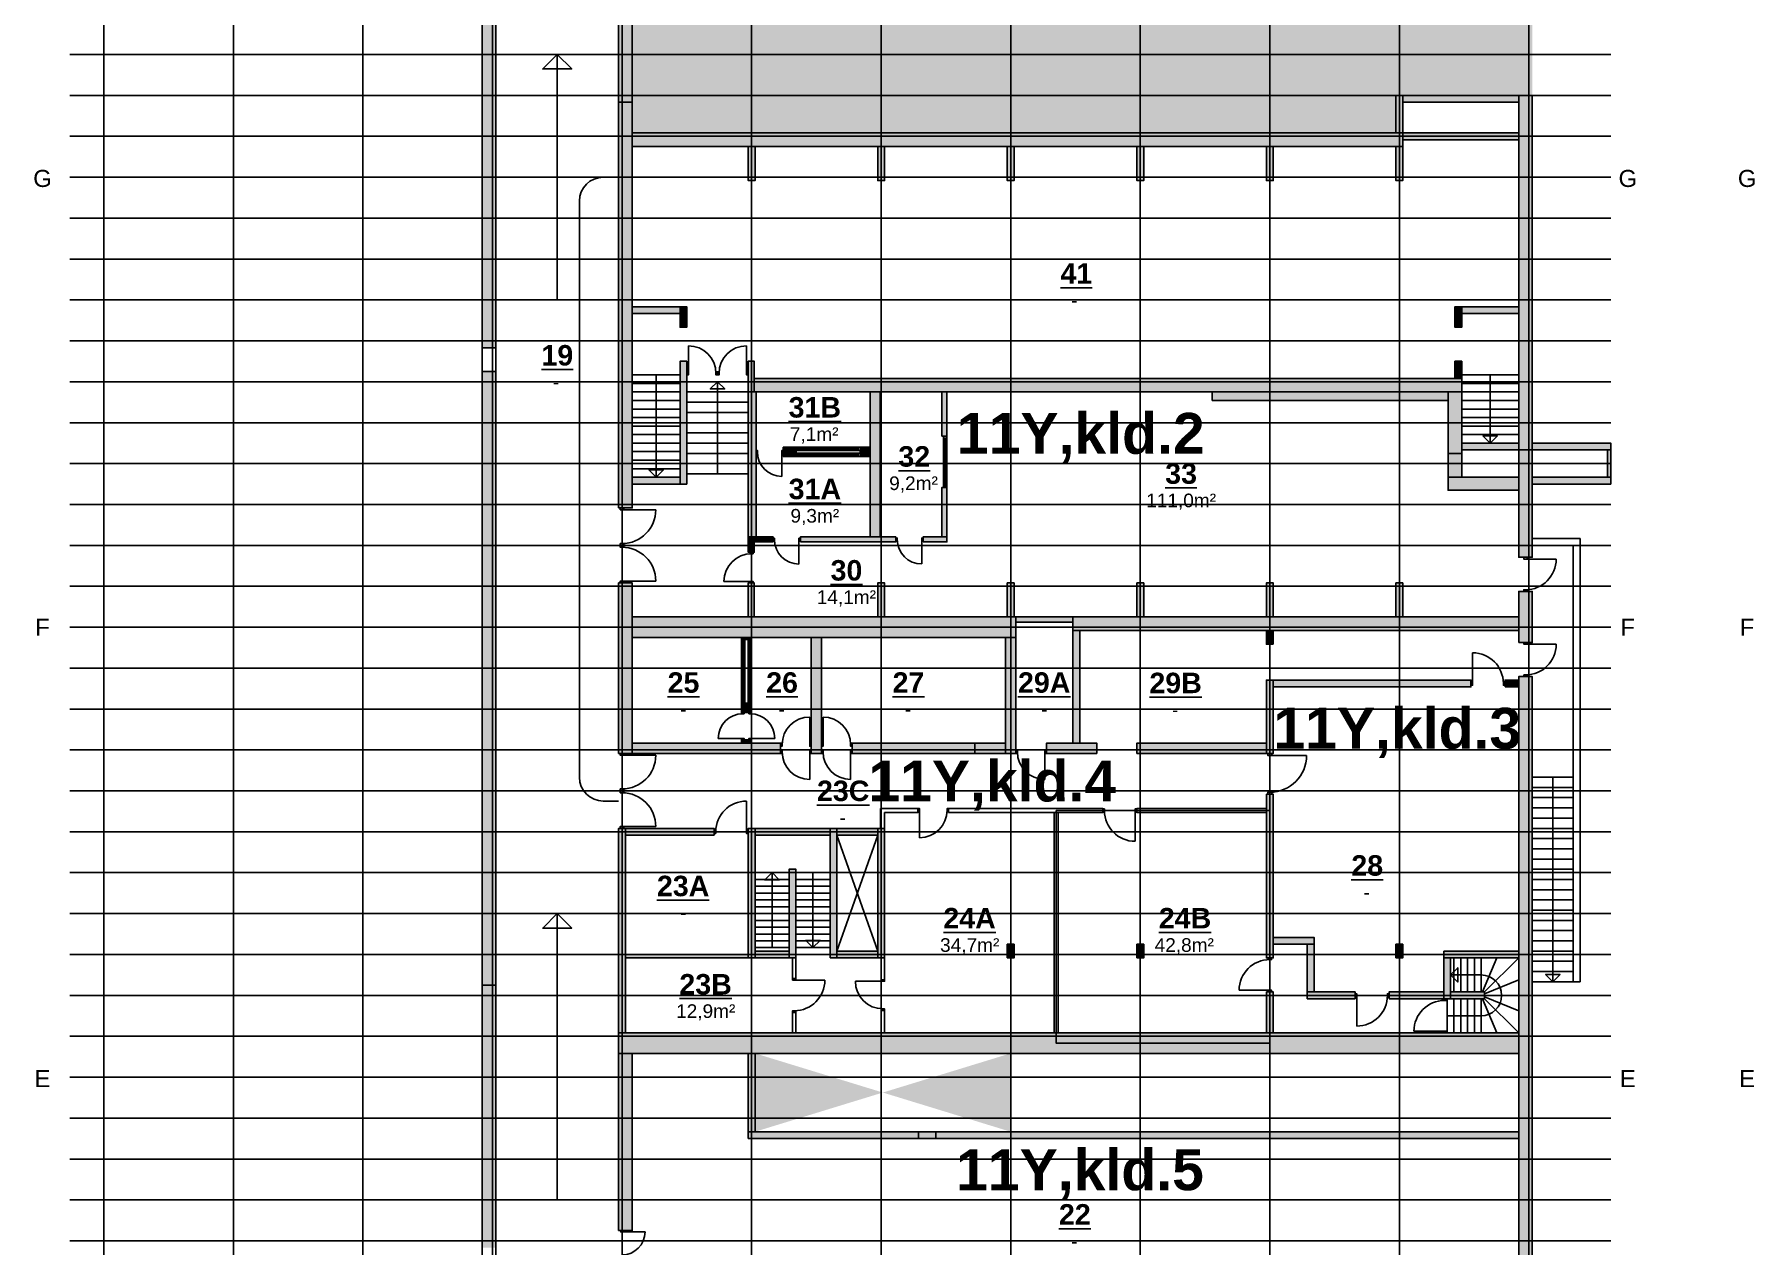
# Model space of a CAD drawing. Header units: millimetres. Extents: x 96064 to 243032, y 44049 to 165007.
# Drawn here: x 96064 to 146519, y 106060 to 141589 of the extents above; entities that cross this region are included whole.
import ezdxf

# ---------------------------------------------------------------- set-up
doc = ezdxf.new("R2010")
doc.units = ezdxf.units.MM
doc.header["$LTSCALE"] = 20
for name, color, linetype in [('-  Eksisterende', 7, 'CONTINUOUS'), ('-  Lette vægge - nye', 7, 'CONTINUOUS'), ('-  Trapper', 1, 'CONTINUOUS'), ('- Døre og vinduer', 12, 'CONTINUOUS'), ('- EL og VVS', 4, 'CONTINUOUS'), ('-Grid', 254, 'CONTINUOUS'), ('-Rum m2', 6, 'CONTINUOUS'), ('-Rumnumre', 6, 'CONTINUOUS'), ('-Skrav. eksist.', 253, 'CONTINUOUS')]:
    doc.layers.add(name, color=color, linetype=linetype)
doc.styles.add('100', font='arial.ttf', dxfattribs={"height": 150})

msp = doc.modelspace()

# ---------------------------------------------------------------- hatches: boundary and pattern name
at = {"layer": '-Skrav. eksist.'}
h = msp.add_hatch(dxfattribs=at)
h.set_pattern_fill('ANSI36', color=256, scale=200)
h.paths.add_polyline_path([(113400, 71300), (134120, 71300), (134120, 64600), (135520, 64600), (135520, 71300), (137270, 71300), (137270, 64100), (139600, 64100), (139600, 59500), (113400, 59500)])
h.paths.add_polyline_path([(98200, 72400), (102000, 72400), (102000, 85400), (103100, 85400), (103100, 81400), (104700, 81400), (104700, 85400), (109100, 85400), (109100, 59500), (98200, 59500)])
h.paths.add_polyline_path([(117300, 98900), (139600, 98900), (139600, 85900), (121000, 85900), (121000, 87000), (117300, 87000)])
h.paths.add_polyline_path([(113600, 161500), (140000, 161500), (140000, 139800), (136000, 139800), (136000, 138700), (117200, 138700), (113600, 138700), (113600, 151700), (117000, 151700), (118500, 151700), (124800, 151700), (124800, 150600), (125700, 150600), (125700, 145500), (130700, 145500), (130700, 151700), (132400, 151700), (132400, 156600), (131100, 156600), (131100, 159100), (124600, 159100), (124600, 155100), (114700, 155100), (114700, 157800), (114500, 157800), (114500, 157300), (113600, 157300)])
h = msp.add_hatch(color=256, dxfattribs=at)
h.dxf.hatch_style = 1
h.paths.add_polyline_path([(109600, 156700), (109200, 156700), (109200, 132400), (109600, 132400)])
h = msp.add_hatch(color=256, dxfattribs=at)
h.dxf.hatch_style = 1
h.paths.add_polyline_path([(113200, 139600), (113600, 139600), (113600, 152100), (113200, 152100)])
h = msp.add_hatch(color=256, dxfattribs=at)
h.dxf.hatch_style = 1
h.paths.add_polyline_path([(136200, 139800), (136000, 139800), (136000, 138700), (136200, 138700)])
h = msp.add_hatch(color=256, dxfattribs=at)
h.dxf.hatch_style = 1
h.paths.add_polyline_path([(136200, 139800), (136200, 139600), (139600, 139600), (139600, 139800)])
h = msp.add_hatch(color=256, dxfattribs=at)
h.dxf.hatch_style = 1
h.paths.add_polyline_path([(139600, 129400), (140000, 129400), (140000, 139800), (139600, 139800)])
h = msp.add_hatch(color=256, dxfattribs=at)
h.dxf.hatch_style = 1
h.paths.add_polyline_path([(113200, 127700), (113600, 127700), (113600, 139600), (113200, 139600)])
h = msp.add_hatch(color=256, dxfattribs=at)
h.dxf.hatch_style = 1
h.paths.add_polyline_path([(113600, 138300), (136200, 138300), (136200, 138700), (113600, 138700)])
h = msp.add_hatch(color=256, dxfattribs=at)
h.dxf.hatch_style = 1
h.paths.add_polyline_path([(117000, 138300), (117200, 138300), (117200, 137300), (117000, 137300)])
h = msp.add_hatch(color=256, dxfattribs=at)
h.dxf.hatch_style = 1
h.paths.add_polyline_path([(120800, 138300), (121000, 138300), (121000, 137300), (120800, 137300)])
h = msp.add_hatch(color=256, dxfattribs=at)
h.dxf.hatch_style = 1
h.paths.add_polyline_path([(124600, 138300), (124800, 138300), (124800, 137300), (124600, 137300)])
h = msp.add_hatch(color=256, dxfattribs=at)
h.dxf.hatch_style = 1
h.paths.add_polyline_path([(128400, 138300), (128600, 138300), (128600, 137300), (128400, 137300)])
h = msp.add_hatch(color=256, dxfattribs=at)
h.dxf.hatch_style = 1
h.paths.add_polyline_path([(132200, 138300), (132400, 138300), (132400, 137300), (132200, 137300)])
h = msp.add_hatch(color=256, dxfattribs=at)
h.dxf.hatch_style = 1
h.paths.add_polyline_path([(136000, 138300), (136200, 138300), (136200, 137300), (136000, 137300)])
h = msp.add_hatch(color=256, dxfattribs=at)
h.dxf.hatch_style = 1
h.paths.add_polyline_path([(136200, 138700), (136200, 138500), (139600, 138500), (139600, 138700)])
h = msp.add_hatch(color=256, dxfattribs=at)
h.dxf.hatch_style = 1
h.paths.add_polyline_path([(113600, 133400), (115000, 133400), (115000, 133600), (113600, 133600)])
h = msp.add_hatch(color=256, dxfattribs=at)
h.dxf.hatch_style = 1
h.paths.add_polyline_path([(115000, 133600), (115200, 133600), (115200, 133000), (115000, 133000)])
h = msp.add_hatch(color=256, dxfattribs=at)
h.dxf.hatch_style = 1
h.paths.add_polyline_path([(137930, 133600), (137730, 133600), (137730, 133000), (137930, 133000)])
h = msp.add_hatch(color=256, dxfattribs=at)
h.dxf.hatch_style = 1
h.paths.add_polyline_path([(139600, 133400), (137930, 133400), (137930, 133600), (139600, 133600)])
h = msp.add_hatch(color=256, dxfattribs=at)
h.dxf.hatch_style = 1
h.paths.add_polyline_path([(109600, 131700), (109200, 131700), (109200, 113700), (109600, 113700)])
h = msp.add_hatch(color=256, dxfattribs=at)
h.dxf.hatch_style = 1
h.paths.add_polyline_path([(115000, 128400), (115200, 128400), (115200, 132000), (115000, 132000)])
h = msp.add_hatch(color=256, dxfattribs=at)
h.dxf.hatch_style = 1
h.paths.add_polyline_path([(117000, 132000), (117180, 132000), (117180, 131100), (117000, 131100)])
h = msp.add_hatch(color=256, dxfattribs=at)
h.dxf.hatch_style = 1
h.paths.add_polyline_path([(137930, 131500), (137730, 131500), (137730, 132000), (137930, 132000)])
h = msp.add_hatch(color=256, dxfattribs=at)
h.dxf.hatch_style = 1
h.paths.add_polyline_path([(117180, 131100), (137930, 131100), (137930, 131500), (117180, 131500)])
h = msp.add_hatch(color=256, dxfattribs=at)
h.dxf.hatch_style = 1
h.paths.add_polyline_path([(117230, 131100), (117000, 131100), (117000, 126850), (117230, 126850)])
h = msp.add_hatch(color=256, dxfattribs=at)
h.dxf.hatch_style = 1
h.paths.add_polyline_path([(120580, 126850), (120870, 126850), (120870, 131100), (120580, 131100)])
h = msp.add_hatch(color=256, dxfattribs=at)
h.dxf.hatch_style = 1
h.paths.add_polyline_path([(122680, 129800), (122830, 129800), (122830, 131100), (122680, 131100)])
h = msp.add_hatch(color=256, dxfattribs=at)
h.dxf.hatch_style = 1
h.paths.add_polyline_path([(130610, 130850), (137530, 130850), (137530, 131100), (130610, 131100)])
h = msp.add_hatch(color=256, dxfattribs=at)
h.dxf.hatch_style = 1
h.paths.add_polyline_path([(137930, 131100), (137530, 131100), (137530, 129300), (137930, 129300)])
h = msp.add_hatch(color=256, dxfattribs=at)
h.dxf.hatch_style = 1
h.paths.add_polyline_path([(118030, 129210), (118410, 129210), (118410, 129480), (118030, 129480)])
h = msp.add_hatch(color=256, dxfattribs=at)
h.dxf.hatch_style = 1
h.paths.add_polyline_path([(120280, 129210), (120580, 129210), (120580, 129480), (120280, 129480)])
h = msp.add_hatch(color=256, dxfattribs=at)
h.dxf.hatch_style = 1
h.paths.add_polyline_path([(137530, 129300), (137530, 128600), (137930, 128600), (137930, 129300)])
h = msp.add_hatch(color=256, dxfattribs=at)
h.dxf.hatch_style = 1
h.paths.add_polyline_path([(139600, 129400), (137930, 129400), (137930, 129600), (139600, 129600)])
h = msp.add_hatch(color=256, dxfattribs=at)
h.dxf.hatch_style = 1
h.paths.add_polyline_path([(139600, 129400), (140000, 129400), (140000, 126250), (139600, 126250)])
h = msp.add_hatch(color=256, dxfattribs=at)
h.dxf.hatch_style = 1
h.paths.add_polyline_path([(142300, 129400), (140000, 129400), (140000, 129600), (142300, 129600)])
h = msp.add_hatch(color=256, dxfattribs=at)
h.dxf.hatch_style = 1
h.paths.add_polyline_path([(142200, 129400), (142300, 129400), (142300, 128600), (142200, 128600)])
h = msp.add_hatch(color=256, dxfattribs=at)
h.dxf.hatch_style = 1
h.paths.add_polyline_path([(113600, 128400), (115000, 128400), (115000, 128600), (113600, 128600)])
h = msp.add_hatch(color=256, dxfattribs=at)
h.dxf.hatch_style = 1
h.paths.add_polyline_path([(122680, 126850), (122830, 126850), (122830, 128300), (122680, 128300)])
h = msp.add_hatch(color=256, dxfattribs=at)
h.dxf.hatch_style = 1
h.paths.add_polyline_path([(139600, 128220), (137530, 128220), (137530, 128600), (139600, 128600)])
h = msp.add_hatch(color=256, dxfattribs=at)
h.dxf.hatch_style = 1
h.paths.add_polyline_path([(142300, 128400), (140000, 128400), (140000, 128600), (142300, 128600)])
h = msp.add_hatch(color=256, dxfattribs=at)
h.dxf.hatch_style = 1
h.paths.add_polyline_path([(117000, 126850), (117180, 126850), (117180, 126400), (117000, 126400)])
h = msp.add_hatch(color=256, dxfattribs=at)
h.dxf.hatch_style = 1
h.paths.add_polyline_path([(117180, 126700), (117730, 126700), (117730, 126850), (117180, 126850)])
h = msp.add_hatch(color=256, dxfattribs=at)
h.dxf.hatch_style = 1
h.paths.add_polyline_path([(118530, 126700), (121330, 126700), (121330, 126850), (118530, 126850)])
h = msp.add_hatch(color=256, dxfattribs=at)
h.dxf.hatch_style = 1
h.paths.add_polyline_path([(122130, 126700), (122830, 126700), (122830, 126850), (122130, 126850)])
h = msp.add_hatch(color=256, dxfattribs=at)
h.dxf.hatch_style = 1
h.paths.add_polyline_path([(113200, 120500), (113600, 120500), (113600, 125500), (113200, 125500)])
h = msp.add_hatch(color=256, dxfattribs=at)
h.dxf.hatch_style = 1
h.paths.add_polyline_path([(117000, 124500), (117180, 124500), (117180, 125500), (117000, 125500)])
h = msp.add_hatch(color=256, dxfattribs=at)
h.dxf.hatch_style = 1
h.paths.add_polyline_path([(120800, 124500), (121000, 124500), (121000, 125500), (120800, 125500)])
h = msp.add_hatch(color=256, dxfattribs=at)
h.dxf.hatch_style = 1
h.paths.add_polyline_path([(124600, 124500), (124800, 124500), (124800, 125500), (124600, 125500)])
h = msp.add_hatch(color=256, dxfattribs=at)
h.dxf.hatch_style = 1
h.paths.add_polyline_path([(128400, 124500), (128600, 124500), (128600, 125500), (128400, 125500)])
h = msp.add_hatch(color=256, dxfattribs=at)
h.dxf.hatch_style = 1
h.paths.add_polyline_path([(132200, 124500), (132400, 124500), (132400, 125500), (132200, 125500)])
h = msp.add_hatch(color=256, dxfattribs=at)
h.dxf.hatch_style = 1
h.paths.add_polyline_path([(136000, 124500), (136200, 124500), (136200, 125500), (136000, 125500)])
h = msp.add_hatch(color=256, dxfattribs=at)
h.dxf.hatch_style = 1
h.paths.add_polyline_path([(139600, 123750), (140000, 123750), (140000, 125250), (139600, 125250)])
h = msp.add_hatch(color=256, dxfattribs=at)
h.dxf.hatch_style = 1
h.paths.add_polyline_path([(113600, 123900), (124850, 123900), (124850, 124500), (113600, 124500)], flags=17)
h = msp.add_hatch(color=256, dxfattribs=at)
h.dxf.hatch_style = 1
h.paths.add_polyline_path([(113600, 123900), (124850, 123900), (124850, 124500), (113600, 124500)], flags=17)
h = msp.add_hatch(color=256, dxfattribs=at)
h.dxf.hatch_style = 1
h.paths.add_polyline_path([(126525, 124500), (126525, 124350), (124850, 124350), (124850, 124500)])
h = msp.add_hatch(color=256, dxfattribs=at)
h.dxf.hatch_style = 1
h.paths.add_polyline_path([(126525, 124500), (139600, 124500), (139600, 124100), (126525, 124100)])
h = msp.add_hatch(color=256, dxfattribs=at)
h.dxf.hatch_style = 1
h.paths.add_polyline_path([(117100, 123900), (116800, 123900), (116800, 123840), (117100, 123840)])
h = msp.add_hatch(color=256, dxfattribs=at)
h.dxf.hatch_style = 1
h.paths.add_polyline_path([(118850, 120500), (119150, 120500), (119150, 123900), (118850, 123900)])
h = msp.add_hatch(color=256, dxfattribs=at)
h.dxf.hatch_style = 1
h.paths.add_polyline_path([(124550, 120500), (124850, 120500), (124850, 123900), (124550, 123900)])
h = msp.add_hatch(color=256, dxfattribs=at)
h.dxf.hatch_style = 1
h.paths.add_polyline_path([(126525, 120800), (126725, 120800), (126725, 124100), (126525, 124100)])
h = msp.add_hatch(color=256, dxfattribs=at)
h.dxf.hatch_style = 1
h.paths.add_polyline_path([(132400, 123700), (132200, 123700), (132200, 124100), (132400, 124100)])
h = msp.add_hatch(color=256, dxfattribs=at)
h.dxf.hatch_style = 1
h.paths.add_polyline_path([(132200, 120500), (132400, 120500), (132400, 122650), (132200, 122650)])
h = msp.add_hatch(color=256, dxfattribs=at)
h.dxf.hatch_style = 1
h.paths.add_polyline_path([(132400, 122450), (132400, 122650), (138200, 122650), (138200, 122450)])
h = msp.add_hatch(color=256, dxfattribs=at)
h.dxf.hatch_style = 1
h.paths.add_polyline_path([(139200, 122450), (139200, 122650), (139600, 122650), (139600, 122450)])
h = msp.add_hatch(color=256, dxfattribs=at)
h.dxf.hatch_style = 1
h.paths.add_polyline_path([(139600, 100400), (140000, 100400), (140000, 122750), (139600, 122750)])
h = msp.add_hatch(color=256, dxfattribs=at)
h.dxf.hatch_style = 1
h.paths.add_polyline_path([(117100, 121700), (116800, 121700), (116800, 121970), (117100, 121970)])
h = msp.add_hatch(color=256, dxfattribs=at)
h.dxf.hatch_style = 1
h.paths.add_polyline_path([(113600, 120500), (117950, 120500), (117950, 120800), (113600, 120800)])
h = msp.add_hatch(color=256, dxfattribs=at)
h.dxf.hatch_style = 1
h.paths.add_polyline_path([(117100, 120800), (116800, 120800), (116800, 120900), (117100, 120900)])
h = msp.add_hatch(color=256, dxfattribs=at)
h.dxf.hatch_style = 1
h.paths.add_polyline_path([(123650, 120500), (120050, 120500), (120050, 120800), (123650, 120800)])
h = msp.add_hatch(color=256, dxfattribs=at)
h.dxf.hatch_style = 1
h.paths.add_polyline_path([(124550, 120500), (123650, 120500), (123650, 120800), (124550, 120800)])
h = msp.add_hatch(color=256, dxfattribs=at)
h.dxf.hatch_style = 1
h.paths.add_polyline_path([(127225, 120500), (125750, 120500), (125750, 120800), (127225, 120800)])
h = msp.add_hatch(color=256, dxfattribs=at)
h.dxf.hatch_style = 1
h.paths.add_polyline_path([(132200, 120500), (128400, 120500), (128400, 120800), (132200, 120800)])
h = msp.add_hatch(color=256, dxfattribs=at)
h.dxf.hatch_style = 1
h.paths.add_polyline_path([(132200, 119300), (132400, 119300), (132400, 114500), (132200, 114500)])
h = msp.add_hatch(color=256, dxfattribs=at)
h.dxf.hatch_style = 1
h.paths.add_polyline_path([(113200, 112300), (113400, 112300), (113400, 118300), (113200, 118300)])
h = msp.add_hatch(color=256, dxfattribs=at)
h.dxf.hatch_style = 1
h.paths.add_polyline_path([(113400, 118300), (116000, 118300), (116000, 118100), (113400, 118100)])
h = msp.add_hatch(color=256, dxfattribs=at)
h.dxf.hatch_style = 1
h.paths.add_polyline_path([(117000, 114500), (117200, 114500), (117200, 118300), (117000, 118300)])
h = msp.add_hatch(color=256, dxfattribs=at)
h.dxf.hatch_style = 1
h.paths.add_polyline_path([(117200, 118300), (119400, 118300), (119400, 118100), (117200, 118100)])
h = msp.add_hatch(color=256, dxfattribs=at)
h.dxf.hatch_style = 1
h.paths.add_polyline_path([(119400, 114500), (119600, 114500), (119600, 118300), (119400, 118300)])
h = msp.add_hatch(color=256, dxfattribs=at)
h.dxf.hatch_style = 1
h.paths.add_polyline_path([(119600, 118300), (120800, 118300), (120800, 118100), (119600, 118100)])
h = msp.add_hatch(color=256, dxfattribs=at)
h.dxf.hatch_style = 1
h.paths.add_polyline_path([(120800, 114500), (121000, 114500), (121000, 118300), (120800, 118300)])
h = msp.add_hatch(color=256, dxfattribs=at)
h.dxf.hatch_style = 1
h.paths.add_polyline_path([(118200, 114500), (118400, 114500), (118400, 117100), (118200, 117100)])
h = msp.add_hatch(color=256, dxfattribs=at)
h.dxf.hatch_style = 1
h.paths.add_polyline_path([(132400, 114900), (132400, 115100), (133600, 115100), (133600, 114900)])
h = msp.add_hatch(color=256, dxfattribs=at)
h.dxf.hatch_style = 1
h.paths.add_polyline_path([(113400, 114600), (117000, 114600), (117000, 114500), (113400, 114500)])
h = msp.add_hatch(color=256, dxfattribs=at)
h.dxf.hatch_style = 1
h.paths.add_polyline_path([(117200, 114700), (118200, 114700), (118200, 114500), (117200, 114500)])
h = msp.add_hatch(color=256, dxfattribs=at)
h.dxf.hatch_style = 1
h.paths.add_polyline_path([(119600, 114700), (120800, 114700), (120800, 114500), (119600, 114500)])
h = msp.add_hatch(color=256, dxfattribs=at)
h.dxf.hatch_style = 1
h.paths.add_polyline_path([(124600, 114500), (124800, 114500), (124800, 114900), (124600, 114900)])
h = msp.add_hatch(color=256, dxfattribs=at)
h.dxf.hatch_style = 1
h.paths.add_polyline_path([(128400, 114500), (128600, 114500), (128600, 114900), (128400, 114900)])
h = msp.add_hatch(color=256, dxfattribs=at)
h.dxf.hatch_style = 1
h.paths.add_polyline_path([(133400, 113500), (133600, 113500), (133600, 114900), (133400, 114900)])
h = msp.add_hatch(color=256, dxfattribs=at)
h.dxf.hatch_style = 1
h.paths.add_polyline_path([(136000, 114500), (136200, 114500), (136200, 114900), (136000, 114900)])
h = msp.add_hatch(color=256, dxfattribs=at)
h.dxf.hatch_style = 1
h.paths.add_polyline_path([(137400, 114700), (137400, 114500), (139600, 114500), (139600, 114700)])
h = msp.add_hatch(color=256, dxfattribs=at)
h.dxf.hatch_style = 1
h.paths.add_polyline_path([(137600, 114500), (137600, 113300), (137400, 113300), (137400, 114500)])
h = msp.add_hatch(color=256, dxfattribs=at)
h.dxf.hatch_style = 1
h.paths.add_polyline_path([(109600, 113700), (109200, 113700), (109200, 106000), (109600, 106000)])
h = msp.add_hatch(color=256, dxfattribs=at)
h.dxf.hatch_style = 1
h.paths.add_polyline_path([(132200, 113500), (132400, 113500), (132400, 112300), (132200, 112300)])
h = msp.add_hatch(color=256, dxfattribs=at)
h.dxf.hatch_style = 1
h.paths.add_polyline_path([(133400, 113300), (133400, 113500), (134800, 113500), (134800, 113300)])
h = msp.add_hatch(color=256, dxfattribs=at)
h.dxf.hatch_style = 1
h.paths.add_polyline_path([(135800, 113300), (135800, 113500), (137400, 113500), (137400, 113300)])
h = msp.add_hatch(color=256, dxfattribs=at)
h.dxf.hatch_style = 1
h.paths.add_polyline_path([(137600, 113500), (137600, 113300), (138600, 113300), (138600, 113500)])
h = msp.add_hatch(color=256, dxfattribs=at)
h.dxf.hatch_style = 1
h.paths.add_polyline_path([(113200, 112300), (139600, 112300), (139600, 111700), (113200, 111700)])
h = msp.add_hatch(color=256, dxfattribs=at)
h.dxf.hatch_style = 1
h.paths.add_polyline_path([(113200, 106500), (113600, 106500), (113600, 111700), (113200, 111700)])
h = msp.add_hatch(color=256, dxfattribs=at)
h.dxf.hatch_style = 1
h.paths.add_polyline_path([(117000, 111700), (117200, 111700), (117200, 109400), (117000, 109400)])
h = msp.add_hatch(color=256, dxfattribs=at)
h.dxf.hatch_style = 1
h.paths.add_polyline_path([(122000, 109400), (122500, 109400), (122500, 109200), (122000, 109200)], flags=16)
edge = h.paths.add_edge_path()
edge.add_line((124700, 111700), (124700, 109400))
edge.add_line((117200, 111700), (117200, 109400))
h = msp.add_hatch(color=256, dxfattribs=at)
h.dxf.hatch_style = 1
h.paths.add_polyline_path([(122000, 109400), (122500, 109400), (122500, 109200), (122000, 109200)], flags=16)
h.paths.add_polyline_path([(117000, 109200), (117000, 109400), (139600, 109400), (139600, 109200)])

# ---------------------------------------------------------------- linework, layer by layer
at = {"layer": '-  Eksisterende'}
for p, q in [((119600, 118100), (120800, 114700)), ((119600, 114700), (120800, 118100)), ((117200, 111700), (117200, 109400)), ((124700, 111700), (124700, 109400))]:
    msp.add_line(p, q, dxfattribs=at)
msp.add_lwpolyline([(109600, 97700), (109600, 156700), (109200, 156700), (109200, 98100), (105400, 98100)], dxfattribs=at)
for points in [[(113200, 139600), (113600, 139600), (113600, 152100), (113200, 152100)], [(136200, 139800), (136000, 139800), (136000, 138700), (136200, 138700)], [(136200, 139800), (136200, 139600), (139600, 139600), (139600, 139800)], [(139600, 129400), (140000, 129400), (140000, 139800), (139600, 139800)], [(113200, 127700), (113600, 127700), (113600, 139600), (113200, 139600)], [(113600, 138300), (136200, 138300), (136200, 138700), (113600, 138700)], [(117000, 138300), (117200, 138300), (117200, 137300), (117000, 137300)], [(120800, 138300), (121000, 138300), (121000, 137300), (120800, 137300)], [(124600, 138300), (124800, 138300), (124800, 137300), (124600, 137300)], [(128400, 138300), (128600, 138300), (128600, 137300), (128400, 137300)], [(132200, 138300), (132400, 138300), (132400, 137300), (132200, 137300)], [(136000, 138300), (136200, 138300), (136200, 137300), (136000, 137300)], [(136200, 138700), (136200, 138500), (139600, 138500), (139600, 138700)], [(113600, 133400), (115000, 133400), (115000, 133600), (113600, 133600)], [(115000, 133600), (115200, 133600), (115200, 133000), (115000, 133000)], [(137930, 133600), (137730, 133600), (137730, 133000), (137930, 133000)], [(139600, 133400), (137930, 133400), (137930, 133600), (139600, 133600)], [(109200, 132400), (109600, 132400), (109600, 131700), (109200, 131700)], [(109200, 113700), (109600, 113700), (109600, 131700), (109200, 131700)], [(115000, 128400), (115200, 128400), (115200, 132000), (115000, 132000)], [(117000, 132000), (117180, 132000), (117180, 131100), (117000, 131100)], [(137930, 131500), (137730, 131500), (137730, 132000), (137930, 132000)], [(117180, 131100), (137930, 131100), (137930, 131500), (117180, 131500)], [(117230, 131100), (117000, 131100), (117000, 126850), (117230, 126850)], [(120580, 126850), (120870, 126850), (120870, 131100), (120580, 131100)], [(122680, 129800), (122830, 129800), (122830, 131100), (122680, 131100)], [(130610, 130850), (137530, 130850), (137530, 131100), (130610, 131100)], [(137930, 131100), (137530, 131100), (137530, 129300), (137930, 129300)], [(118030, 129210), (118410, 129210), (118410, 129480), (118030, 129480)], [(120280, 129210), (120580, 129210), (120580, 129480), (120280, 129480)], [(137530, 129300), (137530, 128600), (137930, 128600), (137930, 129300)], [(139600, 129400), (137930, 129400), (137930, 129600), (139600, 129600)], [(139600, 129400), (140000, 129400), (140000, 126250), (139600, 126250)], [(142300, 129400), (140000, 129400), (140000, 129600), (142300, 129600)], [(142200, 129400), (142300, 129400), (142300, 128600), (142200, 128600)], [(113600, 128400), (115000, 128400), (115000, 128600), (113600, 128600)], [(122680, 126850), (122830, 126850), (122830, 128300), (122680, 128300)], [(139600, 128220), (137530, 128220), (137530, 128600), (139600, 128600)], [(142300, 128400), (140000, 128400), (140000, 128600), (142300, 128600)], [(117000, 126850), (117180, 126850), (117180, 126400), (117000, 126400)], [(117180, 126700), (117730, 126700), (117730, 126850), (117180, 126850)], [(118530, 126700), (121330, 126700), (121330, 126850), (118530, 126850)], [(122130, 126700), (122830, 126700), (122830, 126850), (122130, 126850)], [(113200, 120500), (113600, 120500), (113600, 125500), (113200, 125500)], [(117000, 124500), (117180, 124500), (117180, 125500), (117000, 125500)], [(120800, 124500), (121000, 124500), (121000, 125500), (120800, 125500)], [(124600, 124500), (124800, 124500), (124800, 125500), (124600, 125500)], [(128400, 124500), (128600, 124500), (128600, 125500), (128400, 125500)], [(132200, 124500), (132400, 124500), (132400, 125500), (132200, 125500)], [(136000, 124500), (136200, 124500), (136200, 125500), (136000, 125500)], [(139600, 123750), (140000, 123750), (140000, 125250), (139600, 125250)], [(113600, 123900), (124850, 123900), (124850, 124500), (113600, 124500)], [(113600, 123900), (124850, 123900), (124850, 124500), (113600, 124500)], [(126525, 124500), (126525, 124350), (124850, 124350), (124850, 124500)], [(126525, 124500), (139600, 124500), (139600, 124100), (126525, 124100)], [(117100, 123900), (116800, 123900), (116800, 123840), (117100, 123840)], [(118850, 120500), (119150, 120500), (119150, 123900), (118850, 123900)], [(124550, 120500), (124850, 120500), (124850, 123900), (124550, 123900)], [(126525, 120800), (126725, 120800), (126725, 124100), (126525, 124100)], [(132400, 123700), (132200, 123700), (132200, 124100), (132400, 124100)], [(132200, 120500), (132400, 120500), (132400, 122650), (132200, 122650)], [(132400, 122450), (132400, 122650), (138200, 122650), (138200, 122450)], [(139200, 122450), (139200, 122650), (139600, 122650), (139600, 122450)], [(139600, 100400), (140000, 100400), (140000, 122750), (139600, 122750)], [(117100, 121700), (116800, 121700), (116800, 121970), (117100, 121970)], [(113600, 120500), (117950, 120500), (117950, 120800), (113600, 120800)], [(117100, 120800), (116800, 120800), (116800, 120900), (117100, 120900)], [(123650, 120500), (120050, 120500), (120050, 120800), (123650, 120800)], [(124550, 120500), (123650, 120500), (123650, 120800), (124550, 120800)], [(127225, 120500), (125750, 120500), (125750, 120800), (127225, 120800)], [(132200, 120500), (128400, 120500), (128400, 120800), (132200, 120800)], [(132200, 119300), (132400, 119300), (132400, 114500), (132200, 114500)], [(113200, 112300), (113400, 112300), (113400, 118300), (113200, 118300)], [(113400, 118300), (116000, 118300), (116000, 118100), (113400, 118100)], [(117000, 114500), (117200, 114500), (117200, 118300), (117000, 118300)], [(117200, 118300), (119400, 118300), (119400, 118100), (117200, 118100)], [(119400, 114500), (119600, 114500), (119600, 118300), (119400, 118300)], [(119600, 118300), (120800, 118300), (120800, 118100), (119600, 118100)], [(120800, 114500), (121000, 114500), (121000, 118300), (120800, 118300)], [(118200, 114500), (118400, 114500), (118400, 117100), (118200, 117100)], [(132400, 114900), (132400, 115100), (133600, 115100), (133600, 114900)], [(113400, 114600), (117000, 114600), (117000, 114500), (113400, 114500)], [(117200, 114700), (118200, 114700), (118200, 114500), (117200, 114500)], [(119600, 114700), (120800, 114700), (120800, 114500), (119600, 114500)], [(124600, 114500), (124800, 114500), (124800, 114900), (124600, 114900)], [(128400, 114500), (128600, 114500), (128600, 114900), (128400, 114900)], [(133400, 113500), (133600, 113500), (133600, 114900), (133400, 114900)], [(136000, 114500), (136200, 114500), (136200, 114900), (136000, 114900)], [(137400, 114700), (137400, 114500), (139600, 114500), (139600, 114700)], [(118400, 114500), (118300, 114500), (118300, 113900), (118400, 113900)], [(121000, 114500), (120900, 114500), (120900, 113860), (121000, 113860)], [(137600, 114500), (137600, 113300), (137400, 113300), (137400, 114500)], [(132200, 113500), (132400, 113500), (132400, 112300), (132200, 112300)], [(133400, 113300), (133400, 113500), (134800, 113500), (134800, 113300)], [(135800, 113300), (135800, 113500), (137400, 113500), (137400, 113300)], [(137600, 113500), (137600, 113300), (138600, 113300), (138600, 113500)], [(118400, 112900), (118300, 112900), (118300, 112300), (118400, 112300)], [(121000, 112960), (120900, 112960), (120900, 112300), (121000, 112300)], [(113200, 112300), (139600, 112300), (139600, 111700), (113200, 111700)], [(113200, 106500), (113600, 106500), (113600, 111700), (113200, 111700)], [(117000, 111700), (117200, 111700), (117200, 109400), (117000, 109400)], [(117000, 109200), (117000, 109400), (139600, 109400), (139600, 109200)], [(122000, 109400), (122500, 109400), (122500, 109200), (122000, 109200)]]:
    msp.add_lwpolyline(points, close=True, dxfattribs=at)
at = {"layer": '-  Lette vægge - nye'}
for p, q in [((127400, 118880), (127400, 118760)), ((127400, 118880), (127400, 118760)), ((128400, 118880), (128400, 118760)), ((128400, 118880), (132200, 118880)), ((128400, 118760), (132200, 118760))]:
    msp.add_line(p, q, dxfattribs=at)
for points in [[(120880, 118880), (121980, 118880), (121980, 118760), (121000, 118760), (121000, 118300), (120880, 118300)], [(122880, 118760), (127400, 118760), (127400, 118880), (122880, 118880)], [(125970, 118760), (126090, 118760), (126090, 112300), (125970, 112300)], [(126030, 118820), (132300, 118820), (132300, 112000), (126030, 112000)], [(128400, 118880), (132200, 118880), (132200, 118760), (128400, 118760)]]:
    msp.add_lwpolyline(points, close=True, dxfattribs=at)
at = {"layer": '-  Trapper'}
for p, q in [((109600, 141000), (113200, 141000)), ((109600, 133800), (113200, 133800)), ((113600, 131600), (115000, 131600)), ((113600, 131350), (115000, 131350)), ((115200, 131400), (117000, 131400)), ((139600, 131600), (137930, 131600)), ((139600, 131350), (137930, 131350)), ((113600, 131100), (115000, 131100)), ((113600, 130850), (115000, 130850)), ((115200, 131100), (117000, 131100)), ((115200, 130800), (117000, 130800)), ((139600, 131100), (137930, 131100)), ((139600, 130850), (137930, 130850)), ((113600, 130600), (115000, 130600)), ((113600, 130350), (115000, 130350)), ((115200, 130500), (117000, 130500)), ((115200, 130200), (117000, 130200)), ((139600, 130600), (137930, 130600)), ((139600, 130350), (137930, 130350)), ((113600, 130100), (115000, 130100)), ((113600, 129850), (115000, 129850)), ((115200, 129900), (117000, 129900)), ((139600, 130100), (137930, 130100)), ((139600, 129850), (137930, 129850)), ((113600, 129600), (115000, 129600)), ((113600, 129350), (115000, 129350)), ((115200, 129600), (117000, 129600)), ((115200, 129300), (117000, 129300)), ((113600, 129100), (115000, 129100)), ((113600, 128850), (115000, 128850)), ((115200, 129000), (117000, 129000)), ((115200, 128700), (117000, 128700)), ((109600, 115800), (113200, 115800)), ((137700, 114500), (137700, 113500)), ((137900, 114500), (137900, 113500)), ((138100, 114500), (138100, 113500)), ((138300, 114500), (138300, 113500)), ((138500, 114500), (138500, 113500)), ((138541, 113500), (138956, 114500)), ((138600, 113500), (139600, 114500)), ((138600, 113441), (139600, 113856)), ((137500, 113300), (137500, 112300)), ((137700, 113300), (137700, 112300)), ((137900, 113300), (137900, 112300)), ((138100, 113300), (138100, 112300)), ((138300, 113300), (138300, 112300)), ((138500, 113300), (138500, 112300)), ((138541, 113300), (138956, 112300)), ((138600, 113400), (139600, 113400)), ((138600, 113359), (139600, 112944)), ((138600, 113300), (139600, 112300)), ((138500, 112800), (137500, 112800)), ((109600, 107400), (113200, 107400))]:
    msp.add_line(p, q, dxfattribs=at)
at = {"layer": '-  Trapper', "ltscale": 0.5}
for p, q in [((118200, 117000), (117200, 117000)), ((118200, 116800), (117200, 116800)), ((118200, 116600), (117200, 116600)), ((119400, 117000), (118400, 117000)), ((119400, 116800), (118400, 116800)), ((119400, 116600), (118400, 116600)), ((118200, 116400), (117200, 116400)), ((118200, 116200), (117200, 116200)), ((119400, 116400), (118400, 116400)), ((119400, 116200), (118400, 116200)), ((118200, 116000), (117200, 116000)), ((118200, 115800), (117200, 115800)), ((118200, 115600), (117200, 115600)), ((119400, 116000), (118400, 116000)), ((119400, 115800), (118400, 115800)), ((119400, 115600), (118400, 115600)), ((118200, 115400), (117200, 115400)), ((118200, 115200), (117200, 115200)), ((119400, 115400), (118400, 115400)), ((119400, 115200), (118400, 115200)), ((118200, 115000), (117200, 115000)), ((118200, 114800), (117200, 114800)), ((119400, 115000), (118400, 115000)), ((119400, 114800), (118400, 114800))]:
    msp.add_line(p, q, dxfattribs=at)
at = {"layer": '-  Trapper'}
for points in [[(111400, 133800), (111400, 141000), (111824, 140576), (110976, 140576), (111400, 141000)], [(114300, 131600), (114300, 128600), (114088, 128812), (114512, 128812), (114300, 128600)], [(116100, 128700), (116100, 131400), (116312, 131188), (115888, 131188), (116100, 131400)], [(138765, 131600), (138765, 129600), (138977, 129812), (138553, 129812), (138765, 129600)], [(141200, 126800), (140000, 126800), (140000, 126600), (141200, 126600)], [(141200, 126800), (141400, 126800), (141400, 113800), (141200, 113800), (141200, 126600)], [(140000, 126600), (141200, 126600), (141200, 119800), (140000, 119800), (140000, 120000)], [(140600, 119800), (140600, 113800), (140388, 114012), (140812, 114012), (140600, 113800)], [(111400, 107400), (111400, 115800), (111824, 115376), (110976, 115376), (111400, 115800)], [(138500, 114000), (137601, 114000), (137813, 114212), (137813, 113788), (137601, 114000)]]:
    msp.add_lwpolyline(points, dxfattribs=at)
for points in [[(140000, 119500), (141200, 119500), (141200, 119800), (140000, 119800)], [(140000, 119200), (141200, 119200), (141200, 119500), (140000, 119500)], [(140000, 118900), (141200, 118900), (141200, 119200), (140000, 119200)], [(140000, 118600), (141200, 118600), (141200, 118900), (140000, 118900)], [(140000, 118300), (141200, 118300), (141200, 118600), (140000, 118600)], [(140000, 118000), (141200, 118000), (141200, 118300), (140000, 118300)], [(140000, 117700), (141200, 117700), (141200, 118000), (140000, 118000)], [(140000, 117400), (141200, 117400), (141200, 117700), (140000, 117700)], [(140000, 117100), (141200, 117100), (141200, 117400), (140000, 117400)], [(140000, 116800), (141200, 116800), (141200, 117100), (140000, 117100)], [(140000, 116500), (141200, 116500), (141200, 116800), (140000, 116800)], [(140000, 116200), (141200, 116200), (141200, 116500), (140000, 116500)], [(140000, 115900), (141200, 115900), (141200, 116200), (140000, 116200)], [(140000, 115600), (141200, 115600), (141200, 115900), (140000, 115900)], [(140000, 115300), (141200, 115300), (141200, 115600), (140000, 115600)], [(140000, 115000), (141200, 115000), (141200, 115300), (140000, 115300)], [(140000, 114700), (141200, 114700), (141200, 115000), (140000, 115000)], [(140000, 114400), (141200, 114400), (141200, 114700), (140000, 114700)], [(140000, 114100), (141200, 114100), (141200, 114400), (140000, 114400)], [(140000, 113800), (141200, 113800), (141200, 114100), (140000, 114100)]]:
    msp.add_lwpolyline(points, close=True, dxfattribs=at)
at = {"layer": '-  Trapper', "ltscale": 0.5}
for points in [[(117700, 114800), (117700, 117000), (117488, 116788), (117912, 116788), (117700, 117000)], [(118900, 117000), (118900, 114800), (119112, 115012), (118688, 115012), (118900, 114800)]]:
    msp.add_lwpolyline(points, dxfattribs=at)
at = {"layer": '-  Trapper'}
msp.add_arc((138500, 113400), 600, 270, 90, dxfattribs=at)
at = {"layer": '- Døre og vinduer'}
for p, q in [((115245, 131645), (115245, 132455)), ((116955, 131645), (116955, 132455)), ((122780, 129750), (122780, 128350)), ((117990, 129345), (117990, 128625)), ((118460, 129430), (120230, 129430)), ((118460, 129260), (120230, 129260)), ((113300, 127645), (114290, 127645)), ((118490, 126770), (118490, 126050)), ((122090, 126775), (122090, 126055)), ((139801, 126200), (140701, 126200)), ((113300, 125555), (114290, 125555)), ((117100, 125545), (116290, 125545)), ((116850, 123790), (116850, 122020)), ((117050, 123790), (117050, 122020)), ((139801, 123700), (140701, 123700)), ((138250, 122550), (138250, 123450)), ((118805, 120755), (118805, 121565)), ((119195, 120755), (119195, 121565)), ((116840, 120940), (116120, 120940)), ((117060, 120940), (117780, 120940)), ((113300, 120445), (114290, 120445)), ((118805, 120545), (118805, 119735)), ((120005, 120545), (120005, 119735)), ((125705, 120545), (125705, 119735)), ((132300, 120440), (133380, 120440)), ((116950, 118200), (116950, 119100)), ((122025, 118835), (122025, 118025)), ((128350, 118820), (128350, 117920)), ((113300, 118355), (114290, 118355)), ((118350, 113850), (119250, 113850)), ((120955, 113815), (120145, 113815)), ((132300, 113550), (131400, 113550)), ((134850, 113400), (134850, 112500)), ((137427, 112350), (136527, 112350)), ((113300, 106462), (113975, 106462))]:
    msp.add_line(p, q, dxfattribs=at)
for points in [[(109500, 132400), (109600, 132400), (109600, 131700), (109500, 131700)], [(115245, 131690), (115200, 131690), (115200, 131600), (115245, 131600)], [(116100, 131690), (116055, 131690), (116055, 131600), (116100, 131600)], [(116100, 131690), (116145, 131690), (116145, 131600), (116100, 131600)], [(116955, 131690), (117000, 131690), (117000, 131600), (116955, 131600)], [(122730, 128300), (122830, 128300), (122830, 129800), (122730, 129800)], [(122730, 129800), (122830, 129800), (122830, 129750), (122730, 129750)], [(117230, 129305), (117270, 129305), (117270, 129385), (117230, 129385)], [(117990, 129305), (118030, 129305), (118030, 129385), (117990, 129385)], [(120280, 129380), (120280, 129480), (118410, 129480), (118410, 129380)], [(118410, 129380), (118410, 129480), (118460, 129480), (118460, 129380)], [(120280, 129210), (120280, 129310), (118410, 129310), (118410, 129210)], [(118410, 129210), (118410, 129310), (118460, 129310), (118460, 129210)], [(120230, 129380), (120230, 129480), (120280, 129480), (120280, 129380)], [(120230, 129210), (120230, 129310), (120280, 129310), (120280, 129210)], [(122730, 128350), (122830, 128350), (122830, 128300), (122730, 128300)], [(113355, 127645), (113355, 127700), (113245, 127700), (113245, 127645)], [(113355, 126600), (113355, 126655), (113245, 126655), (113245, 126600)], [(117730, 126730), (117770, 126730), (117770, 126810), (117730, 126810)], [(118490, 126730), (118530, 126730), (118530, 126810), (118490, 126810)], [(121330, 126735), (121370, 126735), (121370, 126815), (121330, 126815)], [(122090, 126735), (122130, 126735), (122130, 126815), (122090, 126815)], [(113355, 126600), (113355, 126545), (113245, 126545), (113245, 126600)], [(117055, 126400), (117055, 126355), (117145, 126355), (117145, 126400)], [(139850, 126200), (139850, 126250), (139750, 126250), (139750, 126200)], [(113355, 125555), (113355, 125500), (113245, 125500), (113245, 125555)], [(117055, 125545), (117055, 125500), (117145, 125500), (117145, 125545)], [(139850, 125250), (139850, 125300), (139750, 125300), (139750, 125250)], [(116800, 121970), (116900, 121970), (116900, 123840), (116800, 123840)], [(116800, 123840), (116900, 123840), (116900, 123790), (116800, 123790)], [(117000, 121970), (117100, 121970), (117100, 123840), (117000, 123840)], [(117000, 123840), (117100, 123840), (117100, 123790), (117000, 123790)], [(139851, 123700), (139851, 123750), (139751, 123750), (139751, 123700)], [(139851, 122750), (139851, 122800), (139751, 122800), (139751, 122750)], [(138250, 122600), (138200, 122600), (138200, 122500), (138250, 122500)], [(139200, 122600), (139150, 122600), (139150, 122500), (139200, 122500)], [(116800, 122020), (116900, 122020), (116900, 121970), (116800, 121970)], [(116800, 121700), (116800, 121660), (116880, 121660), (116880, 121700)], [(117000, 122020), (117100, 122020), (117100, 121970), (117000, 121970)], [(117100, 121700), (117100, 121660), (117020, 121660), (117020, 121700)], [(116800, 120940), (116800, 120900), (116880, 120900), (116880, 120940)], [(117100, 120940), (117100, 120900), (117020, 120900), (117020, 120940)], [(117950, 120800), (117995, 120800), (117995, 120710), (117950, 120710)], [(117950, 120500), (117995, 120500), (117995, 120590), (117950, 120590)], [(118805, 120800), (118850, 120800), (118850, 120710), (118805, 120710)], [(118805, 120500), (118850, 120500), (118850, 120590), (118805, 120590)], [(119195, 120800), (119150, 120800), (119150, 120710), (119195, 120710)], [(119150, 120500), (119195, 120500), (119195, 120590), (119150, 120590)], [(120050, 120800), (120005, 120800), (120005, 120710), (120050, 120710)], [(120005, 120500), (120050, 120500), (120050, 120590), (120005, 120590)], [(124850, 120500), (124895, 120500), (124895, 120590), (124850, 120590)], [(125705, 120500), (125750, 120500), (125750, 120590), (125705, 120590)], [(113355, 120445), (113355, 120500), (113245, 120500), (113245, 120445)], [(132360, 120440), (132360, 120500), (132240, 120500), (132240, 120440)], [(113355, 119400), (113355, 119455), (113245, 119455), (113245, 119400)], [(113355, 119400), (113355, 119345), (113245, 119345), (113245, 119400)], [(132360, 119300), (132360, 119360), (132240, 119360), (132240, 119300)], [(122025, 118790), (121980, 118790), (121980, 118880), (122025, 118880)], [(122880, 118790), (122835, 118790), (122835, 118880), (122880, 118880)], [(127400, 118770), (127450, 118770), (127450, 118870), (127400, 118870)], [(128350, 118770), (128400, 118770), (128400, 118870), (128350, 118870)], [(113355, 118355), (113355, 118300), (113245, 118300), (113245, 118355)], [(116000, 118250), (116050, 118250), (116050, 118150), (116000, 118150)], [(116950, 118250), (117000, 118250), (117000, 118150), (116950, 118150)], [(132250, 114500), (132250, 114450), (132350, 114450), (132350, 114500)], [(118400, 113850), (118400, 113900), (118300, 113900), (118300, 113850)], [(120910, 113815), (120910, 113860), (121000, 113860), (121000, 113815)], [(132250, 113550), (132250, 113500), (132350, 113500), (132350, 113550)], [(134850, 113350), (134800, 113350), (134800, 113450), (134850, 113450)], [(135800, 113350), (135750, 113350), (135750, 113450), (135800, 113450)], [(137377, 113300), (137377, 113250), (137477, 113250), (137477, 113300)], [(118400, 112900), (118400, 112950), (118300, 112950), (118300, 112900)], [(120910, 112960), (120910, 113005), (121000, 113005), (121000, 112960)], [(137377, 112350), (137377, 112300), (137477, 112300), (137477, 112350)], [(113338, 106462), (113338, 106500), (113262, 106500), (113262, 106462)]]:
    msp.add_lwpolyline(points, close=True, dxfattribs=at)
for centre, radius, start, end in [((115245, 131645), 810, 0, 90), ((116955, 131645), 810, 90, 180), ((117990, 129345), 720, 180, 270), ((113300, 127645), 990, 270, 0), ((118490, 126770), 720, 180, 270), ((122090, 126775), 720, 180, 270), ((113300, 125555), 990, 0, 90), ((117100, 125545), 810, 90, 180), ((139801, 126200), 900, 270, 0), ((139801, 123700), 900, 270, 0), ((138250, 122550), 900, 0, 90), ((116840, 120940), 720, 90, 180), ((117060, 120940), 720, 0, 90), ((118805, 120755), 810, 90, 180), ((119195, 120755), 810, 0, 90), ((113300, 120445), 990, 270, 0), ((118805, 120545), 810, 180, 270), ((120005, 120545), 810, 180, 270), ((125705, 120545), 810, 180, 270), ((132300, 120440), 1080, 270, 0), ((113300, 118355), 990, 0, 90), ((116950, 118200), 900, 90, 180), ((122025, 118835), 810, 270, 0), ((128350, 118820), 900, 180, 270), ((132300, 113550), 900, 90, 180), ((118350, 113850), 900, 270, 0), ((120955, 113815), 810, 180, 270), ((134850, 113400), 900, 270, 0), ((137427, 112350), 900, 90, 180), ((113300, 106462), 675, 270, 0)]:
    msp.add_arc(centre, radius, start, end, dxfattribs=at)
at = {"layer": '- EL og VVS', "color": 4}
for p, q in [((112750, 137400), (113200, 137400)), ((112050, 136700), (112050, 119800)), ((112750, 119100), (113200, 119100))]:
    msp.add_line(p, q, dxfattribs=at)
for centre, start, end in [((112750, 136700), 90, 180), ((112750, 119800), 180, 270)]:
    msp.add_arc(centre, 700, start, end, dxfattribs=at)
at = {"layer": '-Grid', "color": 251}
for p, q in [((98100, 47600), (98100, 163600)), ((101900, 47600), (101900, 163600)), ((105700, 47600), (105700, 163600)), ((109500, 47600), (109500, 163600)), ((113300, 47600), (113300, 163600)), ((117100, 47600), (117100, 163600)), ((120900, 47600), (120900, 163600)), ((124700, 47600), (124700, 163600)), ((128500, 47600), (128500, 163600)), ((132300, 47600), (132300, 163600)), ((136100, 47600), (136100, 163600)), ((139900, 47600), (139900, 163600)), ((97100, 141000), (142300, 141000)), ((97100, 139800), (142300, 139800)), ((97100, 138600), (142300, 138600)), ((97100, 137400), (142300, 137400)), ((97100, 136200), (142300, 136200)), ((97100, 135000), (142300, 135000)), ((97100, 133800), (142300, 133800)), ((97100, 132600), (142300, 132600)), ((97100, 131400), (142300, 131400)), ((97100, 130200), (142300, 130200)), ((97100, 129000), (142300, 129000)), ((97100, 127800), (142300, 127800)), ((97100, 126600), (142300, 126600)), ((97100, 125400), (142300, 125400)), ((97100, 124200), (142300, 124200)), ((97100, 123000), (142300, 123000)), ((97100, 121800), (142300, 121800)), ((97100, 120600), (142300, 120600)), ((97100, 119400), (142300, 119400)), ((97100, 118200), (142300, 118200)), ((97100, 117000), (142300, 117000)), ((97100, 115800), (142300, 115800)), ((97100, 114600), (142300, 114600)), ((97100, 113400), (142300, 113400)), ((97100, 112200), (142300, 112200)), ((97100, 111000), (142300, 111000)), ((97100, 109800), (142300, 109800)), ((97100, 108600), (142300, 108600)), ((97100, 107400), (142300, 107400)), ((97100, 106200), (142300, 106200))]:
    msp.add_line(p, q, dxfattribs=at)

# ---------------------------------------------------------------- texts
at = {"layer": '-Grid', "color": 3, "char_height": 500, "width": 361.3, "attachment_point": 5, "style": '100'}
for s, insert in [('{\\C7;G}', (96300, 137361)), ('{\\C7;G}', (142800, 137361)), ('{\\C7;G}', (146300, 137361)), ('{\\C7;F}', (96300, 124200)), ('{\\C7;F}', (142800, 124200)), ('{\\C7;F}', (146300, 124200)), ('{\\C7;E}', (96300, 110961)), ('{\\C7;E}', (142800, 110961)), ('{\\C7;E}', (146300, 110961))]:
    msp.add_mtext(s, dxfattribs=dict(at, insert=insert))
at = {"layer": '-Rum m2', "color": 6, "char_height": 400, "attachment_point": 1, "style": '100'}
for s, insert in [('\\pi808.06;-', (125666, 133989)), ('\\pi808.06;-', (110466, 131589)), ('\\pi187.18;7,1m²', (118034, 130063)), ('\\pi185.55;9,2m²', (120950, 128623)), ('\\pi185.55;9,3m²', (118055, 127668)), ('\\pi-106.4;111,0m²', (128780, 128119)), ('\\pi48.984;14,1m²', (118962, 125281)), ('\\pi808.06;-', (114196, 121990)), ('\\pi808.06;-', (117084, 121990)), ('\\pi808.06;-', (120788, 121990)), ('\\pi808.06;-', (124787, 121990)), ('\\pi808.06;-', (128623, 121977)), ('\\pi808.06;-', (118871, 118813)), ('\\pi808.06;-', (134244, 116624)), ('\\pi808.06;-', (114196, 116022)), ('\\pi30.294;34,7m²', (122598, 115077)), ('\\pi22.108;42,8m²', (128899, 115077)), ('\\pi48.984;12,9m²', (114836, 113138)), ('\\pi808.06;-', (125666, 106389))]:
    msp.add_mtext_dynamic_manual_height_columns(s, width=1767, gutter_width=750, heights=[0], dxfattribs=dict(at, insert=insert))
at = {"layer": '-Rumnumre', "color": 6, "attachment_point": 1, "style": '100'}
for s, insert, char_height in [('\\pi493.25;{\\fArial|b1|i0|c0|p34;\\L41}', (125666, 134877), 600), ('\\pi469.93;{\\fArial|b1|i0|c0|p34;\\L19}', (110466, 132477), 600), ('\\pi151.1;{\\fArial|b1|i0|c0|p34;\\L31B}', (118034, 130951), 600), ('\\pi-2642.4;{\\fArial|b1|i0|c0|p34;11Y,kld.2}', (125763, 130486), 1200), ('\\pi454.17;{\\fArial|b1|i0|c0|p34;\\L32}', (120950, 129511), 600), ('\\pi451.1;{\\fArial|b1|i0|c0|p34;\\L33}', (128780, 129007), 600), ('\\pi132.07;{\\fArial|b1|i0|c0|p34;\\L31A}', (118055, 128556), 600), ('\\pi453.76;{\\fArial|b1|i0|c0|p34;\\L30}', (118962, 126169), 600), ('\\pi440.46;{\\fArial|b1|i0|c0|p34;\\L25}', (114196, 122878), 600), ('\\pi442.71;{\\fArial|b1|i0|c0|p34;\\L26}', (117084, 122878), 600), ('\\pi446.39;{\\fArial|b1|i0|c0|p34;\\L27}', (120788, 122878), 600), ('\\pi126.75;{\\fArial|b1|i0|c0|p34;\\L29A}', (124787, 122878), 600), ('\\pi145.78;{\\fArial|b1|i0|c0|p34;\\L29B}', (128623, 122865), 600), ('\\pi-2648.6;{\\fArial|b1|i0|c0|p34;11Y,kld.3}', (135053, 121836), 1200), ('\\pi-2665.3;{\\fArial|b1|i0|c0|p34;11Y,kld.4}', (123189, 120288), 1200), ('\\pi146.6;{\\fArial|b1|i0|c0|p34;\\L23C}', (118871, 119701), 600), ('\\pi446.6;{\\fArial|b1|i0|c0|p34;\\L28}', (134244, 117512), 600), ('\\pi126.75;{\\fArial|b1|i0|c0|p34;\\L23A}', (114196, 116910), 600), ('\\pi126.75;{\\fArial|b1|i0|c0|p34;\\L24A}', (122598, 115965), 600), ('\\pi145.78;{\\fArial|b1|i0|c0|p34;\\L24B}', (128899, 115965), 600), ('\\pi145.78;{\\fArial|b1|i0|c0|p34;\\L23B}', (114836, 114026), 600), ('\\pi-2659.2;{\\fArial|b1|i0|c0|p34;11Y,kld.5}', (125758, 108884), 1200), ('\\pi448.85;{\\fArial|b1|i0|c0|p34;\\L22}', (125666, 107277), 600)]:
    msp.add_mtext_dynamic_manual_height_columns(s, width=1767, gutter_width=750, heights=[0], dxfattribs=dict(at, insert=insert, char_height=char_height))

doc.saveas('drawing.dxf')
